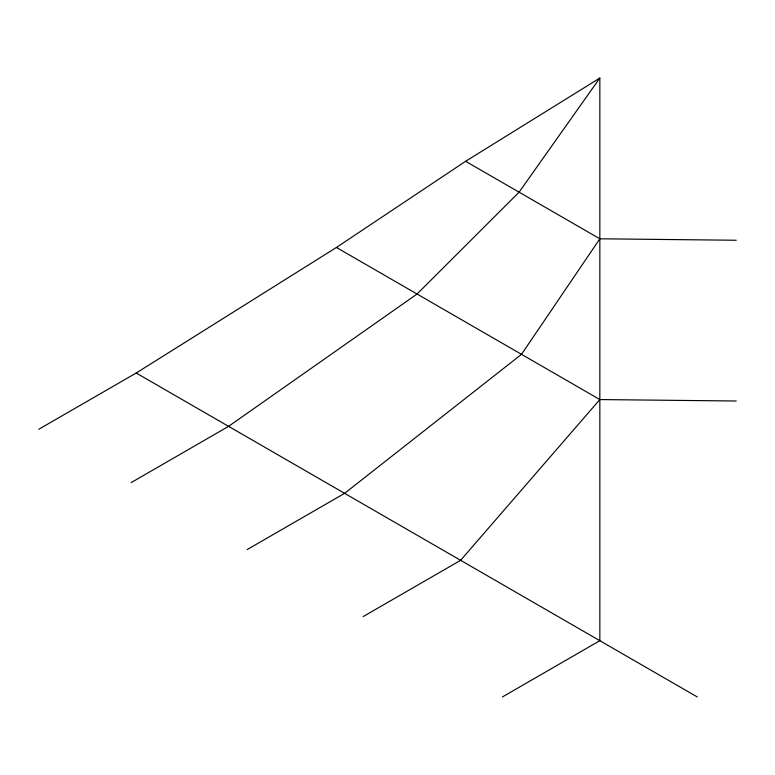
<?xml version="1.0" encoding="UTF-8"?>
<svg xmlns="http://www.w3.org/2000/svg" width="775" height="775" viewBox="0 0 775 775"><rect width="100%" height="100%" fill="white"/><g stroke="black" fill="none" stroke-linecap="round" stroke-linejoin="round"><path stroke-width="1.16" d="M736.25 240.25L599.84 238.797L521.507 354.33L344.604 493.336L247.148 549.591M502.384 696.958L599.84 640.692L599.84 78.043L519.085 192.181L417.057 294.025L228.586 426.347L131.13 482.612M736.25 401.004L599.84 399.561L460.621 560.315L363.165 616.58M38.75 429.282L136.206 373.017L336.418 247.467L465.601 161.297L599.84 78.043M465.601 161.297L599.84 238.797M336.418 247.467L599.84 399.561M136.206 373.017L697.297 696.958"/></g></svg>
